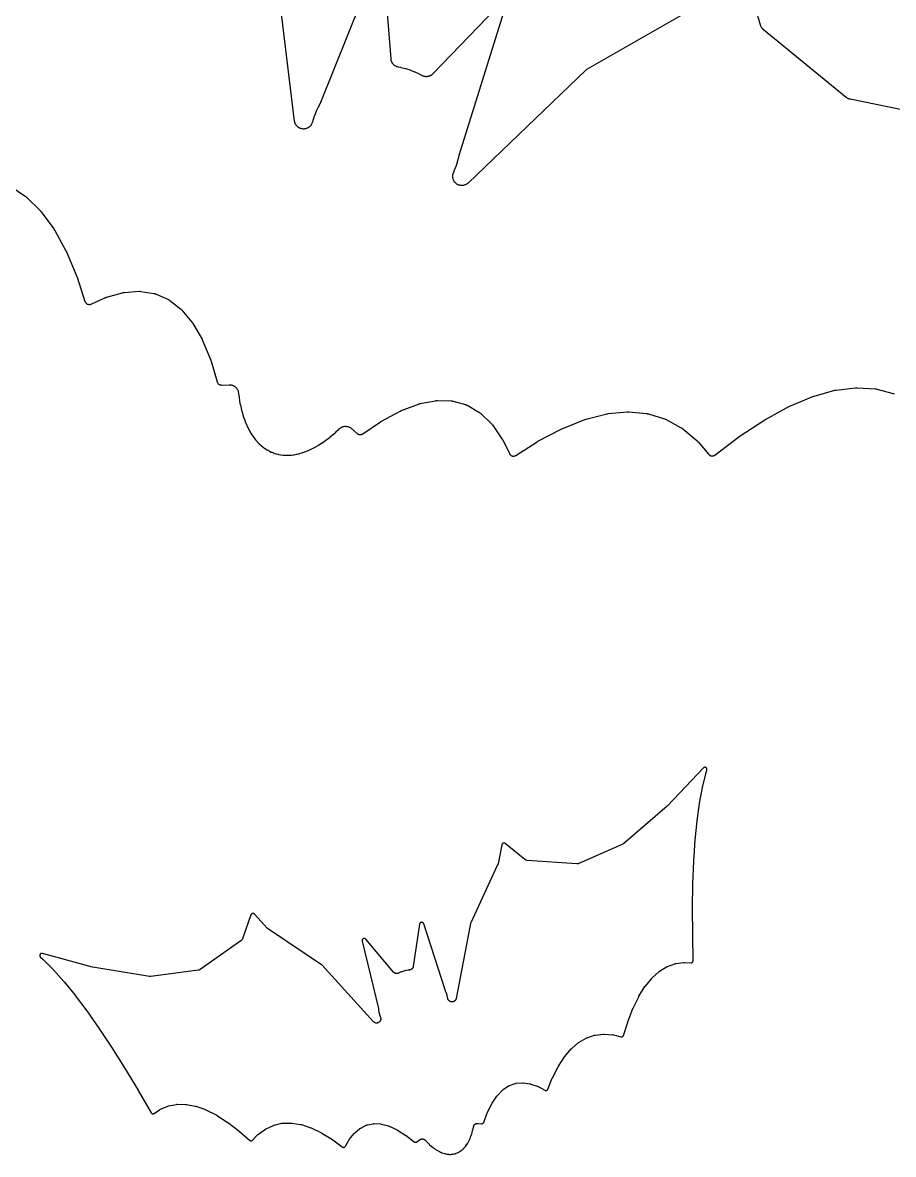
# Model space of a CAD drawing. Header units: millimetres. Extents: x 5 to 283, y 5 to 271.
# Drawn here: x 46.7 to 90.1, y 142.3 to 198.7 of the extents above; entities that cross this region are included whole.
import ezdxf

# ---------------------------------------------------------------- set-up
doc = ezdxf.new("R2010")
doc.units = ezdxf.units.MM

msp = doc.modelspace()

# ---------------------------------------------------------------- linework, layer by layer
at = {"layer": 'Schnitt'}
for points in [[(64.269, 201.517), (61.512, 194.646), (61.509, 194.639), (61.488, 194.595), (61.485, 194.589), (61.445, 194.517), (61.441, 194.51), (61.438, 194.504), (61.435, 194.497), (61.339, 194.295), (61.336, 194.289), (61.333, 194.282), (61.331, 194.275), (61.249, 194.067), (61.246, 194.06), (61.244, 194.054), (61.241, 194.047), (61.173, 193.834), (61.171, 193.827), (61.169, 193.82), (61.167, 193.813), (61.158, 193.776), (61.156, 193.769), (61.139, 193.717), (61.136, 193.71), (61.128, 193.688), (61.125, 193.683), (61.11, 193.651), (61.105, 193.641), (61.089, 193.612), (61.083, 193.603), (61.063, 193.577), (61.057, 193.568), (61.035, 193.543), (61.027, 193.535), (61.003, 193.513), (60.995, 193.506), (60.968, 193.486), (60.959, 193.48), (60.931, 193.462), (60.922, 193.457), (60.892, 193.442), (60.882, 193.438), (60.851, 193.427), (60.841, 193.423), (60.809, 193.415), (60.798, 193.412), (60.765, 193.407), (60.755, 193.406), (60.722, 193.404), (60.711, 193.404), (60.678, 193.405), (60.667, 193.406), (60.634, 193.41), (60.623, 193.412), (60.591, 193.419), (60.581, 193.422), (60.549, 193.433), (60.539, 193.437), (60.509, 193.45), (60.499, 193.455), (60.471, 193.472), (60.461, 193.478), (60.435, 193.497), (60.426, 193.504), (60.401, 193.525), (60.393, 193.533), (60.371, 193.557), (60.363, 193.565), (60.343, 193.591), (60.337, 193.6), (60.319, 193.628), (60.314, 193.638), (60.299, 193.667), (60.295, 193.678), (60.283, 193.708), (60.28, 193.719), (60.271, 193.751), (60.269, 193.761), (60.263, 193.797), (60.262, 193.802), (59.282, 201.9)], [(70.318, 199.444), (67.149, 196.15), (67.145, 196.146), (67.118, 196.121), (67.11, 196.114), (67.083, 196.093), (67.073, 196.087), (67.045, 196.069), (67.035, 196.063), (67.004, 196.048), (66.994, 196.044), (66.962, 196.032), (66.951, 196.029), (66.918, 196.02), (66.907, 196.018), (66.873, 196.013), (66.862, 196.012), (66.828, 196.01), (66.816, 196.01), (66.782, 196.012), (66.771, 196.013), (66.738, 196.019), (66.726, 196.021), (66.693, 196.03), (66.683, 196.033), (66.651, 196.045), (66.64, 196.049), (66.607, 196.065), (66.602, 196.068), (66.498, 196.126), (66.491, 196.13), (66.485, 196.133), (66.478, 196.136), (66.276, 196.232), (66.269, 196.235), (66.263, 196.238), (66.256, 196.24), (66.048, 196.322), (66.041, 196.325), (66.034, 196.328), (66.027, 196.33), (65.815, 196.398), (65.808, 196.4), (65.8, 196.402), (65.793, 196.404), (65.577, 196.458), (65.57, 196.46), (65.562, 196.462), (65.555, 196.463), (65.437, 196.484), (65.432, 196.486), (65.396, 196.494), (65.385, 196.497), (65.353, 196.508), (65.342, 196.512), (65.311, 196.527), (65.301, 196.532), (65.272, 196.549), (65.263, 196.555), (65.235, 196.576), (65.226, 196.583), (65.201, 196.605), (65.193, 196.614), (65.17, 196.639), (65.163, 196.648), (65.143, 196.675), (65.137, 196.684), (65.119, 196.714), (65.114, 196.724), (65.1, 196.755), (65.096, 196.765), (65.084, 196.797), (65.081, 196.808), (65.074, 196.841), (65.072, 196.852), (65.067, 196.889), (65.066, 196.895), (64.702, 201.451)], [(92.96, 193.864), (87.944, 194.887), (87.939, 194.888), (87.904, 194.897), (87.894, 194.9), (87.863, 194.912), (87.853, 194.916), (87.823, 194.93), (87.814, 194.935), (87.786, 194.952), (87.777, 194.958), (87.748, 194.979), (87.744, 194.982), (83.631, 198.351), (83.626, 198.355), (83.599, 198.38), (83.591, 198.388), (83.568, 198.413), (83.561, 198.422), (83.541, 198.45), (83.534, 198.459), (83.517, 198.489), (83.512, 198.499), (83.498, 198.53), (83.493, 198.54), (83.482, 198.575), (83.48, 198.581), (82.739, 201.186)], [(80.769, 199.776), (74.84, 196.389), (74.817, 196.374), (74.796, 196.356), (68.906, 190.713), (68.902, 190.709), (68.875, 190.686), (68.866, 190.679), (68.839, 190.66), (68.83, 190.654), (68.801, 190.638), (68.791, 190.633), (68.761, 190.619), (68.751, 190.615), (68.72, 190.605), (68.709, 190.602), (68.677, 190.594), (68.666, 190.593), (68.634, 190.588), (68.623, 190.587), (68.59, 190.586), (68.579, 190.587), (68.546, 190.589), (68.535, 190.59), (68.502, 190.596), (68.492, 190.598), (68.46, 190.606), (68.449, 190.61), (68.418, 190.621), (68.408, 190.626), (68.379, 190.64), (68.369, 190.646), (68.341, 190.663), (68.332, 190.669), (68.306, 190.689), (68.298, 190.696), (68.273, 190.719), (68.266, 190.727), (68.244, 190.752), (68.237, 190.76), (68.218, 190.787), (68.212, 190.796), (68.195, 190.825), (68.19, 190.834), (68.177, 190.864), (68.173, 190.875), (68.162, 190.906), (68.159, 190.916), (68.151, 190.949), (68.149, 190.959), (68.145, 190.992), (68.144, 191.003), (68.143, 191.036), (68.143, 191.047), (68.145, 191.08), (68.146, 191.091), (68.151, 191.123), (68.153, 191.134), (68.162, 191.169), (68.164, 191.174), (68.171, 191.197), (68.174, 191.204), (68.193, 191.254), (68.196, 191.261), (68.212, 191.295), (68.215, 191.302), (68.218, 191.309), (68.221, 191.315), (68.303, 191.523), (68.306, 191.53), (68.308, 191.537), (68.311, 191.544), (68.379, 191.756), (68.381, 191.764), (68.383, 191.771), (68.385, 191.778), (68.439, 191.994), (68.441, 192.001), (68.442, 192.009), (68.444, 192.016), (68.458, 192.097), (68.46, 192.103), (68.472, 192.151), (68.473, 192.158), (70.695, 199.221)], [(46.104, 190.551), (46.829, 190.061), (46.833, 190.058), (46.86, 190.038), (46.868, 190.031), (46.893, 190.009), (46.897, 190.005), (47.575, 189.338), (47.578, 189.334), (47.598, 189.313), (47.604, 189.307), (47.622, 189.284), (47.624, 189.281), (48.253, 188.429), (48.257, 188.423), (48.285, 188.38), (48.289, 188.374), (48.865, 187.334), (48.868, 187.328), (48.886, 187.291), (48.888, 187.285), (49.409, 186.054), (49.411, 186.05), (49.423, 186.018), (49.424, 186.013), (49.814, 184.814), (49.822, 184.793), (49.832, 184.773), (49.843, 184.754), (49.857, 184.737), (49.872, 184.721), (49.889, 184.706), (49.907, 184.693), (49.927, 184.682), (49.947, 184.673), (49.968, 184.667), (49.99, 184.662), (50.012, 184.659), (50.035, 184.659), (50.057, 184.66), (50.079, 184.664), (50.1, 184.671), (50.121, 184.679), (50.809, 184.992), (50.813, 184.994), (50.839, 185.004), (50.847, 185.007), (50.874, 185.016), (50.878, 185.017), (51.683, 185.244), (51.688, 185.245), (51.723, 185.253), (51.734, 185.255), (51.769, 185.259), (51.775, 185.26), (52.492, 185.317), (52.498, 185.317), (52.541, 185.318), (52.554, 185.318), (52.597, 185.314), (52.604, 185.313), (53.242, 185.213), (53.247, 185.212), (53.278, 185.206), (53.287, 185.204), (53.315, 185.195), (53.324, 185.192), (53.353, 185.181), (53.358, 185.179), (53.937, 184.925), (53.941, 184.923), (53.968, 184.91), (53.977, 184.905), (54.001, 184.891), (54.008, 184.886), (54.033, 184.868), (54.037, 184.866), (54.573, 184.448), (54.578, 184.444), (54.607, 184.418), (54.616, 184.41), (54.643, 184.381), (54.647, 184.377), (55.145, 183.779), (55.148, 183.775), (55.167, 183.75), (55.172, 183.742), (55.189, 183.716), (55.192, 183.712), (55.646, 182.924), (55.649, 182.917), (55.672, 182.87), (55.676, 182.863), (56.079, 181.882), (56.081, 181.877), (56.094, 181.839), (56.096, 181.833), (56.4, 180.806), (56.407, 180.784), (56.417, 180.764), (56.429, 180.744), (56.443, 180.726), (56.458, 180.709), (56.475, 180.694), (56.494, 180.68), (56.514, 180.669), (56.534, 180.66), (56.556, 180.653), (56.578, 180.648), (56.601, 180.645), (56.624, 180.645), (56.995, 180.658), (57, 180.659), (57.037, 180.658), (57.048, 180.657), (57.081, 180.654), (57.093, 180.652), (57.126, 180.645), (57.136, 180.642), (57.168, 180.631), (57.179, 180.627), (57.21, 180.614), (57.22, 180.609), (57.249, 180.592), (57.259, 180.586), (57.286, 180.567), (57.295, 180.56), (57.321, 180.538), (57.329, 180.53), (57.352, 180.506), (57.359, 180.497), (57.38, 180.47), (57.387, 180.461), (57.404, 180.432), (57.41, 180.423), (57.425, 180.392), (57.429, 180.382), (57.441, 180.35), (57.444, 180.34), (57.453, 180.307), (57.455, 180.296), (57.461, 180.26), (57.462, 180.254), (57.465, 180.223), (57.466, 180.22), (57.466, 180.217), (57.466, 180.214), (57.491, 180.033), (57.491, 180.029), (57.492, 180.026), (57.492, 180.023), (57.521, 179.847), (57.521, 179.844), (57.522, 179.841), (57.522, 179.837), (57.555, 179.666), (57.556, 179.663), (57.557, 179.66), (57.557, 179.656), (57.594, 179.49), (57.595, 179.487), (57.596, 179.483), (57.597, 179.48), (57.638, 179.32), (57.639, 179.316), (57.639, 179.313), (57.64, 179.309), (57.685, 179.154), (57.686, 179.151), (57.688, 179.147), (57.689, 179.143), (57.737, 178.995), (57.739, 178.991), (57.74, 178.987), (57.741, 178.983), (57.794, 178.841), (57.795, 178.837), (57.797, 178.833), (57.798, 178.829), (57.854, 178.692), (57.856, 178.688), (57.858, 178.684), (57.86, 178.68), (57.919, 178.55), (57.921, 178.546), (57.923, 178.542), (57.925, 178.538), (57.988, 178.414), (57.99, 178.41), (57.992, 178.406), (57.995, 178.401), (58.06, 178.285), (58.063, 178.28), (58.066, 178.276), (58.068, 178.271), (58.137, 178.161), (58.14, 178.157), (58.143, 178.152), (58.146, 178.148), (58.218, 178.045), (58.221, 178.04), (58.224, 178.036), (58.228, 178.031), (58.302, 177.935), (58.305, 177.93), (58.309, 177.926), (58.313, 177.921), (58.39, 177.832), (58.394, 177.827), (58.398, 177.823), (58.402, 177.818), (58.481, 177.735), (58.485, 177.731), (58.49, 177.726), (58.495, 177.722), (58.576, 177.646), (58.581, 177.642), (58.586, 177.637), (58.591, 177.633), (58.674, 177.564), (58.679, 177.56), (58.685, 177.555), (58.69, 177.551), (58.776, 177.489), (58.781, 177.485), (58.787, 177.481), (58.793, 177.477), (58.881, 177.421), (58.887, 177.417), (58.893, 177.414), (58.899, 177.41), (58.988, 177.36), (58.995, 177.357), (59.001, 177.354), (59.008, 177.35), (59.099, 177.307), (59.106, 177.304), (59.113, 177.301), (59.12, 177.298), (59.213, 177.262), (59.22, 177.259), (59.227, 177.256), (59.234, 177.254), (59.33, 177.223), (59.337, 177.221), (59.344, 177.219), (59.351, 177.217), (59.449, 177.193), (59.456, 177.191), (59.463, 177.19), (59.471, 177.188), (59.571, 177.17), (59.578, 177.169), (59.585, 177.167), (59.592, 177.167), (59.696, 177.154), (59.703, 177.154), (59.71, 177.153), (59.717, 177.153), (59.822, 177.147), (59.829, 177.147), (59.836, 177.146), (59.843, 177.146), (59.951, 177.147), (59.958, 177.147), (59.964, 177.147), (59.971, 177.148), (60.082, 177.155), (60.088, 177.155), (60.094, 177.156), (60.101, 177.157), (60.214, 177.17), (60.22, 177.171), (60.226, 177.172), (60.233, 177.173), (60.349, 177.194), (60.354, 177.195), (60.36, 177.196), (60.366, 177.197), (60.484, 177.225), (60.49, 177.226), (60.495, 177.227), (60.501, 177.229), (60.621, 177.263), (60.627, 177.265), (60.632, 177.267), (60.637, 177.268), (60.76, 177.31), (60.765, 177.311), (60.769, 177.313), (60.774, 177.315), (60.899, 177.364), (60.904, 177.365), (60.908, 177.367), (60.913, 177.369), (61.039, 177.425), (61.044, 177.427), (61.048, 177.429), (61.052, 177.431), (61.18, 177.494), (61.184, 177.496), (61.188, 177.498), (61.192, 177.5), (61.322, 177.57), (61.325, 177.572), (61.329, 177.574), (61.333, 177.576), (61.464, 177.653), (61.467, 177.655), (61.471, 177.657), (61.474, 177.659), (61.606, 177.744), (61.609, 177.746), (61.612, 177.748), (61.615, 177.75), (61.748, 177.841), (61.751, 177.843), (61.754, 177.845), (61.757, 177.847), (61.891, 177.946), (61.893, 177.948), (61.896, 177.95), (61.899, 177.952), (62.033, 178.057), (62.035, 178.059), (62.038, 178.061), (62.04, 178.063), (62.174, 178.175), (62.177, 178.177), (62.179, 178.179), (62.182, 178.181), (62.316, 178.3), (62.318, 178.302), (62.32, 178.304), (62.323, 178.306), (62.457, 178.431), (62.459, 178.433), (62.461, 178.435), (62.463, 178.437), (62.486, 178.459), (62.49, 178.463), (62.517, 178.487), (62.526, 178.494), (62.553, 178.514), (62.563, 178.52), (62.592, 178.537), (62.602, 178.542), (62.632, 178.556), (62.643, 178.561), (62.675, 178.571), (62.686, 178.574), (62.718, 178.582), (62.73, 178.584), (62.763, 178.588), (62.774, 178.589), (62.808, 178.59), (62.819, 178.59), (62.853, 178.587), (62.864, 178.586), (62.897, 178.58), (62.908, 178.578), (62.941, 178.568), (62.951, 178.565), (62.983, 178.553), (62.993, 178.548), (63.023, 178.533), (63.033, 178.527), (63.061, 178.509), (63.07, 178.502), (63.099, 178.479), (63.103, 178.476), (63.381, 178.23), (63.399, 178.216), (63.418, 178.203), (63.438, 178.193), (63.46, 178.185), (63.482, 178.179), (63.504, 178.175), (63.527, 178.174), (63.55, 178.175), (63.573, 178.178), (63.595, 178.183), (63.616, 178.191), (63.637, 178.201), (63.656, 178.213), (64.542, 178.815), (64.547, 178.818), (64.582, 178.839), (64.587, 178.842), (65.521, 179.345), (65.527, 179.348), (65.575, 179.37), (65.582, 179.373), (66.433, 179.695), (66.437, 179.696), (66.467, 179.706), (66.476, 179.709), (66.507, 179.716), (66.512, 179.717), (67.276, 179.864), (67.282, 179.865), (67.321, 179.87), (67.333, 179.871), (67.372, 179.872), (67.378, 179.872), (68.057, 179.856), (68.062, 179.855), (68.092, 179.853), (68.101, 179.852), (68.129, 179.848), (68.138, 179.846), (68.168, 179.839), (68.172, 179.838), (68.781, 179.668), (68.786, 179.666), (68.816, 179.656), (68.825, 179.653), (68.852, 179.642), (68.86, 179.637), (68.888, 179.623), (68.892, 179.62), (69.449, 179.293), (69.455, 179.29), (69.491, 179.266), (69.501, 179.258), (69.534, 179.23), (69.539, 179.225), (70.057, 178.727), (70.061, 178.723), (70.085, 178.697), (70.093, 178.689), (70.114, 178.661), (70.118, 178.656), (70.597, 177.971), (70.599, 177.967), (70.614, 177.943), (70.619, 177.936), (70.632, 177.912), (70.634, 177.908), (70.968, 177.229), (70.979, 177.21), (70.992, 177.191), (71.006, 177.174), (71.022, 177.159), (71.04, 177.145), (71.058, 177.133), (71.078, 177.123), (71.099, 177.115), (71.12, 177.109), (71.142, 177.105), (71.165, 177.104), (71.187, 177.104), (71.209, 177.107), (71.231, 177.112), (71.252, 177.119), (71.272, 177.128), (71.291, 177.139), (72.353, 177.82), (72.357, 177.823), (72.386, 177.84), (72.39, 177.842), (73.573, 178.464), (73.579, 178.467), (73.617, 178.484), (73.622, 178.487), (74.727, 178.926), (74.734, 178.929), (74.782, 178.944), (74.789, 178.946), (75.816, 179.207), (75.82, 179.208), (75.848, 179.214), (75.857, 179.215), (75.885, 179.219), (75.89, 179.219), (76.838, 179.306), (76.843, 179.306), (76.876, 179.308), (76.887, 179.308), (76.92, 179.306), (76.925, 179.306), (77.797, 179.225), (77.802, 179.225), (77.839, 179.219), (77.85, 179.217), (77.886, 179.208), (77.892, 179.207), (78.696, 178.962), (78.701, 178.96), (78.737, 178.947), (78.747, 178.943), (78.781, 178.926), (78.787, 178.924), (79.535, 178.513), (79.539, 178.51), (79.57, 178.492), (79.579, 178.486), (79.607, 178.464), (79.611, 178.461), (80.311, 177.877), (80.315, 177.873), (80.338, 177.853), (80.344, 177.846), (80.365, 177.823), (80.369, 177.819), (80.905, 177.189), (80.921, 177.172), (80.938, 177.157), (80.957, 177.144), (80.976, 177.133), (80.997, 177.124), (81.019, 177.117), (81.041, 177.112), (81.064, 177.11), (81.086, 177.11), (81.109, 177.112), (81.131, 177.116), (81.153, 177.123), (81.174, 177.132), (81.194, 177.143), (81.213, 177.156), (82.397, 178.057), (82.4, 178.059), (82.422, 178.074), (82.425, 178.077), (83.695, 178.912), (83.699, 178.915), (83.727, 178.932), (83.731, 178.934), (84.926, 179.585), (84.931, 179.587), (84.967, 179.605), (84.973, 179.607), (86.09, 180.075), (86.096, 180.077), (86.143, 180.093), (86.15, 180.095), (87.189, 180.383), (87.193, 180.384), (87.22, 180.391), (87.229, 180.392), (87.256, 180.397), (87.26, 180.397), (88.221, 180.51), (88.226, 180.511), (88.258, 180.513), (88.269, 180.513), (88.301, 180.513), (88.306, 180.513), (89.189, 180.457), (89.195, 180.457), (89.231, 180.453), (89.242, 180.451), (89.278, 180.443), (89.284, 180.442), (90.097, 180.222), (90.103, 180.221), (90.139, 180.209)]]:
    msp.add_lwpolyline(points, dxfattribs=at)
msp.add_lwpolyline([(47.592, 152.298), (47.584, 152.29), (47.578, 152.282), (47.572, 152.273), (47.567, 152.264), (47.563, 152.255), (47.56, 152.245), (47.558, 152.234), (47.557, 152.224), (47.557, 152.213), (47.558, 152.203), (47.56, 152.193), (47.563, 152.183), (47.567, 152.173), (47.572, 152.164), (47.578, 152.155), (47.585, 152.147), (47.593, 152.14), (47.724, 152.025), (47.725, 152.024), (47.735, 152.016), (47.736, 152.014), (48.232, 151.516), (48.233, 151.515), (48.24, 151.508), (48.241, 151.507), (48.764, 150.919), (48.764, 150.918), (48.77, 150.912), (48.771, 150.911), (49.32, 150.235), (49.32, 150.234), (49.325, 150.229), (49.325, 150.228), (49.9, 149.463), (49.901, 149.462), (49.904, 149.457), (49.905, 149.457), (50.505, 148.603), (50.506, 148.603), (50.508, 148.599), (50.509, 148.598), (51.135, 147.656), (51.135, 147.656), (51.137, 147.652), (51.138, 147.652), (51.789, 146.622), (51.791, 146.618), (52.467, 145.499), (52.469, 145.496), (53.114, 144.385), (53.12, 144.377), (53.126, 144.369), (53.133, 144.362), (53.141, 144.355), (53.149, 144.349), (53.158, 144.344), (53.167, 144.34), (53.177, 144.337), (53.187, 144.335), (53.197, 144.334), (53.207, 144.333), (53.217, 144.334), (53.227, 144.336), (53.237, 144.338), (53.247, 144.342), (53.256, 144.346), (53.264, 144.351), (53.534, 144.535), (53.537, 144.537), (53.551, 144.545), (53.555, 144.548), (53.571, 144.555), (53.573, 144.556), (53.937, 144.711), (53.94, 144.712), (53.957, 144.718), (53.962, 144.719), (53.979, 144.724), (53.982, 144.724), (54.367, 144.8), (54.37, 144.8), (54.387, 144.803), (54.392, 144.803), (54.409, 144.804), (54.412, 144.804), (54.825, 144.801), (54.827, 144.801), (54.842, 144.8), (54.847, 144.8), (54.862, 144.798), (54.865, 144.797), (55.308, 144.714), (55.31, 144.713), (55.322, 144.71), (55.326, 144.709), (55.339, 144.705), (55.341, 144.705), (55.815, 144.537), (55.818, 144.536), (55.839, 144.527), (55.842, 144.525), (56.347, 144.272), (56.35, 144.27), (56.366, 144.261), (56.368, 144.26), (56.903, 143.918), (56.905, 143.917), (56.918, 143.908), (56.919, 143.906), (57.483, 143.476), (57.485, 143.475), (57.495, 143.467), (57.496, 143.466), (58.018, 143.008), (58.026, 143.001), (58.035, 142.996), (58.045, 142.991), (58.055, 142.987), (58.065, 142.984), (58.075, 142.983), (58.086, 142.982), (58.096, 142.982), (58.107, 142.984), (58.117, 142.986), (58.127, 142.99), (58.137, 142.994), (58.146, 143), (58.154, 143.006), (58.162, 143.013), (58.432, 143.29), (58.434, 143.291), (58.445, 143.301), (58.448, 143.304), (58.459, 143.313), (58.461, 143.314), (58.806, 143.564), (58.808, 143.565), (58.822, 143.574), (58.826, 143.577), (58.841, 143.584), (58.843, 143.586), (59.205, 143.752), (59.207, 143.753), (59.224, 143.76), (59.229, 143.762), (59.246, 143.767), (59.248, 143.767), (59.631, 143.855), (59.633, 143.855), (59.65, 143.858), (59.656, 143.859), (59.673, 143.86), (59.675, 143.861), (60.084, 143.87), (60.086, 143.87), (60.102, 143.87), (60.107, 143.869), (60.122, 143.867), (60.125, 143.867), (60.563, 143.796), (60.565, 143.796), (60.578, 143.793), (60.582, 143.792), (60.595, 143.788), (60.597, 143.788), (61.066, 143.633), (61.07, 143.632), (61.092, 143.623), (61.095, 143.622), (61.595, 143.381), (61.597, 143.38), (61.614, 143.371), (61.617, 143.369), (62.147, 143.041), (62.149, 143.04), (62.162, 143.031), (62.164, 143.03), (62.636, 142.678), (62.645, 142.672), (62.654, 142.667), (62.664, 142.663), (62.673, 142.66), (62.684, 142.658), (62.694, 142.657), (62.704, 142.657), (62.715, 142.659), (62.725, 142.661), (62.735, 142.664), (62.744, 142.668), (62.754, 142.673), (62.762, 142.679), (62.77, 142.685), (62.777, 142.693), (62.784, 142.701), (62.79, 142.709), (62.967, 143.015), (62.968, 143.016), (62.975, 143.027), (62.977, 143.031), (62.985, 143.041), (62.986, 143.043), (63.232, 143.346), (63.234, 143.348), (63.245, 143.36), (63.248, 143.364), (63.26, 143.375), (63.262, 143.377), (63.52, 143.592), (63.522, 143.594), (63.538, 143.606), (63.543, 143.61), (63.561, 143.62), (63.564, 143.621), (63.834, 143.755), (63.836, 143.756), (63.849, 143.762), (63.853, 143.764), (63.866, 143.768), (63.87, 143.77), (63.885, 143.773), (63.887, 143.774), (64.176, 143.833), (64.178, 143.834), (64.192, 143.836), (64.196, 143.837), (64.209, 143.838), (64.214, 143.838), (64.228, 143.838), (64.23, 143.838), (64.547, 143.823), (64.55, 143.823), (64.568, 143.821), (64.573, 143.82), (64.591, 143.817), (64.594, 143.816), (64.945, 143.723), (64.947, 143.722), (64.961, 143.718), (64.965, 143.716), (64.979, 143.711), (64.981, 143.71), (65.367, 143.533), (65.37, 143.531), (65.391, 143.519), (65.394, 143.518), (65.813, 143.253), (65.815, 143.252), (65.83, 143.241), (65.832, 143.239), (66.225, 142.93), (66.234, 142.924), (66.243, 142.918), (66.253, 142.914), (66.263, 142.911), (66.274, 142.909), (66.284, 142.908), (66.295, 142.907), (66.306, 142.908), (66.316, 142.911), (66.326, 142.914), (66.336, 142.918), (66.345, 142.923), (66.354, 142.929), (66.491, 143.034), (66.494, 143.036), (66.508, 143.046), (66.512, 143.048), (66.526, 143.056), (66.531, 143.058), (66.545, 143.064), (66.55, 143.066), (66.565, 143.071), (66.57, 143.072), (66.586, 143.075), (66.591, 143.076), (66.606, 143.078), (66.612, 143.078), (66.627, 143.078), (66.633, 143.078), (66.648, 143.076), (66.653, 143.076), (66.669, 143.073), (66.674, 143.071), (66.689, 143.067), (66.694, 143.065), (66.708, 143.059), (66.713, 143.057), (66.727, 143.049), (66.732, 143.046), (66.745, 143.038), (66.749, 143.034), (66.761, 143.024), (66.765, 143.021), (66.777, 143.008), (66.778, 143.007), (66.788, 142.995), (66.789, 142.994), (66.79, 142.993), (66.791, 142.992), (66.849, 142.93), (66.85, 142.929), (66.851, 142.928), (66.852, 142.927), (66.911, 142.867), (66.912, 142.866), (66.913, 142.865), (66.914, 142.864), (66.973, 142.808), (66.974, 142.807), (66.975, 142.806), (66.976, 142.805), (67.035, 142.751), (67.036, 142.75), (67.037, 142.749), (67.039, 142.748), (67.098, 142.698), (67.099, 142.697), (67.1, 142.696), (67.102, 142.695), (67.16, 142.648), (67.162, 142.647), (67.163, 142.646), (67.165, 142.645), (67.223, 142.601), (67.225, 142.6), (67.226, 142.599), (67.228, 142.598), (67.286, 142.558), (67.288, 142.557), (67.29, 142.556), (67.291, 142.555), (67.349, 142.518), (67.351, 142.517), (67.353, 142.516), (67.355, 142.515), (67.412, 142.481), (67.414, 142.48), (67.416, 142.479), (67.418, 142.478), (67.475, 142.448), (67.477, 142.447), (67.479, 142.446), (67.481, 142.445), (67.538, 142.418), (67.54, 142.417), (67.542, 142.416), (67.545, 142.415), (67.6, 142.392), (67.603, 142.391), (67.605, 142.39), (67.607, 142.389), (67.662, 142.369), (67.665, 142.369), (67.667, 142.368), (67.67, 142.367), (67.724, 142.35), (67.727, 142.349), (67.729, 142.349), (67.732, 142.348), (67.786, 142.335), (67.788, 142.334), (67.791, 142.333), (67.794, 142.333), (67.846, 142.323), (67.849, 142.322), (67.852, 142.322), (67.855, 142.321), (67.907, 142.314), (67.91, 142.314), (67.913, 142.314), (67.916, 142.313), (67.966, 142.31), (67.969, 142.309), (67.972, 142.309), (67.976, 142.309), (68.025, 142.308), (68.028, 142.308), (68.032, 142.308), (68.035, 142.309), (68.083, 142.311), (68.087, 142.311), (68.09, 142.311), (68.093, 142.312), (68.141, 142.317), (68.144, 142.317), (68.147, 142.318), (68.151, 142.318), (68.197, 142.327), (68.201, 142.327), (68.204, 142.328), (68.207, 142.329), (68.253, 142.34), (68.256, 142.341), (68.26, 142.342), (68.263, 142.343), (68.308, 142.357), (68.311, 142.358), (68.314, 142.359), (68.317, 142.36), (68.361, 142.377), (68.365, 142.379), (68.368, 142.38), (68.371, 142.381), (68.414, 142.402), (68.417, 142.403), (68.42, 142.405), (68.423, 142.406), (68.466, 142.429), (68.468, 142.431), (68.471, 142.433), (68.474, 142.434), (68.516, 142.461), (68.518, 142.462), (68.521, 142.464), (68.524, 142.466), (68.565, 142.495), (68.567, 142.497), (68.57, 142.499), (68.572, 142.501), (68.612, 142.534), (68.615, 142.536), (68.617, 142.538), (68.619, 142.54), (68.659, 142.575), (68.661, 142.577), (68.663, 142.579), (68.665, 142.581), (68.703, 142.621), (68.705, 142.623), (68.707, 142.625), (68.709, 142.627), (68.747, 142.669), (68.749, 142.671), (68.75, 142.673), (68.752, 142.675), (68.789, 142.721), (68.79, 142.723), (68.792, 142.725), (68.793, 142.727), (68.829, 142.776), (68.83, 142.778), (68.831, 142.78), (68.833, 142.782), (68.867, 142.834), (68.868, 142.836), (68.87, 142.838), (68.871, 142.84), (68.904, 142.895), (68.905, 142.897), (68.906, 142.899), (68.907, 142.901), (68.939, 142.959), (68.94, 142.961), (68.941, 142.963), (68.942, 142.965), (68.972, 143.026), (68.973, 143.028), (68.974, 143.03), (68.975, 143.032), (69.004, 143.096), (69.005, 143.098), (69.005, 143.1), (69.006, 143.102), (69.034, 143.169), (69.034, 143.171), (69.035, 143.173), (69.036, 143.174), (69.062, 143.245), (69.062, 143.246), (69.063, 143.248), (69.063, 143.25), (69.088, 143.323), (69.088, 143.325), (69.089, 143.326), (69.089, 143.328), (69.112, 143.404), (69.112, 143.405), (69.112, 143.407), (69.113, 143.408), (69.134, 143.487), (69.134, 143.488), (69.134, 143.49), (69.135, 143.491), (69.154, 143.573), (69.154, 143.574), (69.155, 143.575), (69.155, 143.577), (69.172, 143.66), (69.172, 143.662), (69.173, 143.663), (69.173, 143.664), (69.175, 143.679), (69.176, 143.682), (69.18, 143.698), (69.181, 143.703), (69.186, 143.718), (69.188, 143.723), (69.195, 143.737), (69.197, 143.742), (69.205, 143.756), (69.208, 143.76), (69.217, 143.773), (69.221, 143.777), (69.231, 143.789), (69.235, 143.792), (69.246, 143.803), (69.25, 143.806), (69.263, 143.816), (69.267, 143.819), (69.281, 143.827), (69.285, 143.829), (69.3, 143.836), (69.304, 143.838), (69.319, 143.844), (69.324, 143.845), (69.34, 143.849), (69.345, 143.85), (69.36, 143.852), (69.366, 143.853), (69.381, 143.853), (69.386, 143.853), (69.404, 143.852), (69.406, 143.852), (69.578, 143.834), (69.589, 143.833), (69.599, 143.833), (69.61, 143.835), (69.62, 143.838), (69.63, 143.841), (69.64, 143.846), (69.649, 143.852), (69.657, 143.858), (69.665, 143.865), (69.672, 143.873), (69.678, 143.882), (69.684, 143.892), (69.688, 143.901), (69.862, 144.37), (69.863, 144.372), (69.871, 144.39), (69.872, 144.392), (70.092, 144.836), (70.093, 144.839), (70.106, 144.86), (70.108, 144.863), (70.345, 145.215), (70.346, 145.217), (70.355, 145.228), (70.357, 145.232), (70.367, 145.243), (70.369, 145.245), (70.62, 145.507), (70.622, 145.509), (70.635, 145.521), (70.64, 145.525), (70.654, 145.536), (70.656, 145.537), (70.92, 145.715), (70.922, 145.716), (70.934, 145.723), (70.937, 145.725), (70.949, 145.731), (70.953, 145.733), (70.966, 145.738), (70.968, 145.739), (71.246, 145.838), (71.248, 145.839), (71.262, 145.843), (71.267, 145.845), (71.28, 145.847), (71.284, 145.848), (71.299, 145.85), (71.301, 145.85), (71.601, 145.876), (71.605, 145.876), (71.625, 145.877), (71.631, 145.877), (71.651, 145.875), (71.654, 145.875), (71.986, 145.825), (71.988, 145.824), (72.004, 145.821), (72.009, 145.82), (72.025, 145.815), (72.028, 145.814), (72.395, 145.682), (72.397, 145.682), (72.409, 145.677), (72.413, 145.675), (72.425, 145.669), (72.426, 145.669), (72.737, 145.5), (72.746, 145.496), (72.756, 145.492), (72.766, 145.49), (72.776, 145.488), (72.787, 145.488), (72.797, 145.488), (72.807, 145.49), (72.817, 145.492), (72.827, 145.496), (72.836, 145.5), (72.845, 145.506), (72.854, 145.512), (72.861, 145.519), (72.868, 145.527), (72.874, 145.535), (72.88, 145.544), (72.884, 145.553), (73.104, 146.099), (73.105, 146.101), (73.112, 146.115), (73.113, 146.118), (73.395, 146.674), (73.396, 146.676), (73.406, 146.693), (73.408, 146.695), (73.71, 147.161), (73.712, 147.164), (73.726, 147.183), (73.728, 147.186), (74.048, 147.562), (74.05, 147.563), (74.059, 147.573), (74.062, 147.576), (74.072, 147.585), (74.073, 147.587), (74.411, 147.875), (74.412, 147.877), (74.425, 147.887), (74.429, 147.889), (74.442, 147.898), (74.444, 147.899), (74.798, 148.103), (74.8, 148.105), (74.815, 148.113), (74.82, 148.115), (74.836, 148.121), (74.839, 148.122), (75.211, 148.246), (75.213, 148.247), (75.23, 148.251), (75.236, 148.252), (75.253, 148.255), (75.256, 148.256), (75.651, 148.301), (75.654, 148.302), (75.67, 148.303), (75.675, 148.303), (75.692, 148.302), (75.695, 148.302), (76.119, 148.269), (76.121, 148.268), (76.135, 148.267), (76.14, 148.266), (76.154, 148.263), (76.156, 148.262), (76.531, 148.167), (76.541, 148.165), (76.552, 148.164), (76.562, 148.164), (76.573, 148.165), (76.583, 148.167), (76.593, 148.171), (76.603, 148.175), (76.612, 148.18), (76.621, 148.186), (76.629, 148.193), (76.636, 148.201), (76.643, 148.209), (76.648, 148.218), (76.653, 148.228), (76.657, 148.238), (76.864, 148.9), (76.865, 148.902), (76.869, 148.914), (76.87, 148.915), (77.127, 149.576), (77.128, 149.578), (77.134, 149.592), (77.135, 149.594), (77.414, 150.165), (77.416, 150.167), (77.425, 150.183), (77.426, 150.186), (77.725, 150.665), (77.727, 150.668), (77.741, 150.687), (77.743, 150.689), (78.06, 151.079), (78.062, 151.081), (78.07, 151.091), (78.073, 151.093), (78.082, 151.103), (78.084, 151.104), (78.419, 151.406), (78.421, 151.408), (78.433, 151.417), (78.436, 151.42), (78.449, 151.429), (78.451, 151.43), (78.802, 151.647), (78.804, 151.649), (78.819, 151.657), (78.824, 151.659), (78.84, 151.666), (78.842, 151.667), (79.211, 151.803), (79.214, 151.804), (79.231, 151.809), (79.236, 151.81), (79.253, 151.814), (79.256, 151.814), (79.647, 151.872), (79.65, 151.872), (79.667, 151.874), (79.672, 151.874), (79.689, 151.874), (79.691, 151.874), (80.018, 151.858), (80.028, 151.858), (80.038, 151.859), (80.048, 151.86), (80.057, 151.863), (80.067, 151.867), (80.076, 151.872), (80.084, 151.877), (80.092, 151.884), (80.099, 151.891), (80.106, 151.898), (80.112, 151.907), (80.117, 151.916), (80.121, 151.925), (80.124, 151.935), (80.126, 151.944), (80.128, 151.955), (80.128, 151.965), (80.101, 153.248), (80.101, 153.252), (80.097, 154.559), (80.097, 154.563), (80.117, 155.782), (80.117, 155.783), (80.117, 155.787), (80.117, 155.788), (80.162, 156.918), (80.162, 156.919), (80.162, 156.923), (80.162, 156.924), (80.231, 157.966), (80.231, 157.966), (80.232, 157.972), (80.232, 157.973), (80.325, 158.925), (80.325, 158.926), (80.326, 158.933), (80.326, 158.934), (80.443, 159.798), (80.443, 159.799), (80.445, 159.807), (80.445, 159.808), (80.586, 160.582), (80.586, 160.583), (80.588, 160.593), (80.589, 160.595), (80.753, 161.278), (80.753, 161.28), (80.757, 161.292), (80.757, 161.294), (80.81, 161.46), (80.812, 161.47), (80.814, 161.48), (80.815, 161.491), (80.814, 161.501), (80.813, 161.512), (80.81, 161.522), (80.807, 161.532), (80.802, 161.541), (80.797, 161.55), (80.79, 161.559), (80.783, 161.566), (80.776, 161.573), (80.767, 161.579), (80.758, 161.585), (80.749, 161.589), (80.739, 161.592), (80.729, 161.595), (80.718, 161.596), (80.708, 161.597), (80.697, 161.596), (80.687, 161.594), (80.677, 161.591), (80.667, 161.588), (80.658, 161.583), (80.649, 161.577), (80.641, 161.571), (80.633, 161.564), (78.854, 159.679), (78.852, 159.678), (78.838, 159.664), (78.836, 159.663), (76.673, 157.803), (76.671, 157.801), (76.658, 157.791), (76.654, 157.788), (76.641, 157.78), (76.636, 157.777), (76.621, 157.77), (76.619, 157.769), (74.433, 156.805), (74.431, 156.804), (74.415, 156.798), (74.41, 156.796), (74.396, 156.792), (74.391, 156.791), (74.376, 156.788), (74.371, 156.788), (74.355, 156.786), (74.35, 156.786), (74.334, 156.787), (74.331, 156.787), (71.856, 156.959), (71.853, 156.959), (71.836, 156.961), (71.831, 156.962), (71.816, 156.966), (71.81, 156.967), (71.795, 156.972), (71.79, 156.974), (71.776, 156.981), (71.771, 156.983), (71.757, 156.991), (71.753, 156.994), (71.739, 157.004), (71.737, 157.006), (70.752, 157.798), (70.743, 157.804), (70.734, 157.809), (70.725, 157.813), (70.715, 157.816), (70.705, 157.819), (70.695, 157.82), (70.685, 157.821), (70.675, 157.82), (70.665, 157.819), (70.655, 157.816), (70.645, 157.812), (70.636, 157.808), (70.627, 157.803), (70.619, 157.796), (70.611, 157.789), (70.604, 157.782), (70.598, 157.773), (70.593, 157.765), (70.589, 157.755), (70.585, 157.746), (70.583, 157.736), (70.399, 156.781), (70.398, 156.778), (70.393, 156.758), (70.391, 156.752), (70.384, 156.732), (70.382, 156.729), (69.039, 153.84), (69.035, 153.828), (69.031, 153.815), (68.312, 150.077), (68.311, 150.074), (68.308, 150.058), (68.306, 150.053), (68.301, 150.039), (68.299, 150.034), (68.293, 150.02), (68.29, 150.016), (68.282, 150.002), (68.28, 149.998), (68.271, 149.986), (68.267, 149.982), (68.257, 149.97), (68.253, 149.966), (68.242, 149.956), (68.238, 149.953), (68.226, 149.943), (68.222, 149.941), (68.209, 149.932), (68.204, 149.93), (68.19, 149.923), (68.186, 149.921), (68.171, 149.916), (68.166, 149.914), (68.151, 149.911), (68.146, 149.909), (68.131, 149.907), (68.126, 149.906), (68.111, 149.906), (68.106, 149.905), (68.09, 149.906), (68.085, 149.906), (68.07, 149.909), (68.065, 149.909), (68.05, 149.913), (68.045, 149.914), (68.03, 149.919), (68.026, 149.921), (68.012, 149.928), (68.007, 149.93), (67.994, 149.938), (67.989, 149.941), (67.977, 149.95), (67.973, 149.953), (67.961, 149.963), (67.958, 149.966), (67.947, 149.978), (67.944, 149.982), (67.934, 149.994), (67.932, 149.998), (67.923, 150.011), (67.921, 150.016), (67.914, 150.029), (67.912, 150.034), (67.906, 150.05), (67.905, 150.052), (67.902, 150.063), (67.901, 150.066), (67.895, 150.09), (67.894, 150.094), (67.891, 150.111), (67.89, 150.115), (67.89, 150.118), (67.889, 150.121), (67.864, 150.223), (67.863, 150.226), (67.862, 150.229), (67.861, 150.233), (67.83, 150.332), (67.829, 150.335), (67.828, 150.338), (67.826, 150.342), (67.789, 150.439), (67.787, 150.442), (67.786, 150.445), (67.785, 150.448), (67.768, 150.483), (67.767, 150.486), (67.759, 150.507), (67.758, 150.51), (66.697, 153.799), (66.693, 153.808), (66.689, 153.818), (66.683, 153.827), (66.677, 153.835), (66.67, 153.842), (66.662, 153.849), (66.653, 153.855), (66.644, 153.86), (66.635, 153.864), (66.625, 153.868), (66.614, 153.87), (66.604, 153.871), (66.594, 153.871), (66.583, 153.871), (66.573, 153.869), (66.563, 153.866), (66.553, 153.862), (66.544, 153.857), (66.535, 153.851), (66.527, 153.845), (66.52, 153.838), (66.513, 153.83), (66.507, 153.821), (66.502, 153.812), (66.498, 153.802), (66.495, 153.792), (66.493, 153.782), (66.176, 151.673), (66.175, 151.67), (66.172, 151.653), (66.171, 151.648), (66.166, 151.633), (66.164, 151.628), (66.158, 151.613), (66.156, 151.609), (66.148, 151.595), (66.145, 151.59), (66.136, 151.577), (66.133, 151.573), (66.123, 151.561), (66.119, 151.557), (66.108, 151.546), (66.104, 151.543), (66.091, 151.533), (66.087, 151.53), (66.073, 151.521), (66.069, 151.519), (66.055, 151.511), (66.05, 151.509), (66.035, 151.504), (66.03, 151.502), (66.015, 151.498), (66.009, 151.497), (65.992, 151.494), (65.99, 151.494), (65.934, 151.488), (65.931, 151.487), (65.927, 151.487), (65.924, 151.486), (65.821, 151.468), (65.818, 151.467), (65.815, 151.467), (65.811, 151.466), (65.71, 151.441), (65.707, 151.44), (65.704, 151.439), (65.7, 151.438), (65.601, 151.407), (65.598, 151.406), (65.594, 151.405), (65.591, 151.403), (65.494, 151.366), (65.491, 151.364), (65.488, 151.363), (65.485, 151.362), (65.434, 151.338), (65.432, 151.337), (65.416, 151.33), (65.411, 151.329), (65.395, 151.324), (65.39, 151.323), (65.375, 151.32), (65.369, 151.319), (65.354, 151.318), (65.348, 151.318), (65.332, 151.318), (65.327, 151.318), (65.311, 151.32), (65.306, 151.321), (65.291, 151.325), (65.286, 151.326), (65.27, 151.331), (65.266, 151.333), (65.251, 151.339), (65.246, 151.342), (65.233, 151.35), (65.228, 151.352), (65.215, 151.362), (65.211, 151.365), (65.199, 151.376), (65.195, 151.379), (65.184, 151.392), (65.182, 151.394), (63.814, 153.03), (63.807, 153.038), (63.799, 153.045), (63.79, 153.051), (63.781, 153.056), (63.772, 153.06), (63.762, 153.064), (63.752, 153.066), (63.742, 153.068), (63.731, 153.068), (63.721, 153.067), (63.71, 153.065), (63.7, 153.063), (63.691, 153.059), (63.681, 153.054), (63.673, 153.049), (63.664, 153.042), (63.657, 153.035), (63.65, 153.027), (63.644, 153.019), (63.639, 153.009), (63.635, 153), (63.632, 152.99), (63.629, 152.98), (63.628, 152.969), (63.628, 152.959), (63.629, 152.949), (63.631, 152.938), (64.436, 149.578), (64.436, 149.575), (64.44, 149.553), (64.441, 149.549), (64.445, 149.511), (64.446, 149.508), (64.446, 149.504), (64.447, 149.501), (64.465, 149.398), (64.465, 149.395), (64.466, 149.392), (64.467, 149.388), (64.492, 149.287), (64.493, 149.284), (64.494, 149.281), (64.495, 149.277), (64.526, 149.178), (64.527, 149.175), (64.528, 149.171), (64.529, 149.168), (64.536, 149.152), (64.537, 149.148), (64.544, 149.124), (64.545, 149.121), (64.548, 149.11), (64.549, 149.108), (64.552, 149.091), (64.552, 149.086), (64.554, 149.071), (64.554, 149.066), (64.554, 149.05), (64.553, 149.045), (64.552, 149.03), (64.551, 149.025), (64.548, 149.01), (64.547, 149.005), (64.542, 148.99), (64.54, 148.985), (64.534, 148.971), (64.532, 148.967), (64.525, 148.953), (64.522, 148.949), (64.513, 148.936), (64.51, 148.932), (64.5, 148.92), (64.497, 148.916), (64.486, 148.905), (64.482, 148.902), (64.47, 148.892), (64.466, 148.889), (64.453, 148.881), (64.449, 148.878), (64.435, 148.871), (64.431, 148.869), (64.416, 148.863), (64.412, 148.861), (64.397, 148.857), (64.392, 148.856), (64.377, 148.853), (64.372, 148.852), (64.356, 148.85), (64.351, 148.85), (64.336, 148.85), (64.331, 148.851), (64.315, 148.852), (64.31, 148.853), (64.295, 148.856), (64.29, 148.857), (64.276, 148.862), (64.271, 148.863), (64.256, 148.869), (64.252, 148.871), (64.238, 148.879), (64.234, 148.881), (64.221, 148.89), (64.217, 148.893), (64.205, 148.903), (64.201, 148.906), (64.189, 148.918), (64.188, 148.92), (61.629, 151.738), (61.62, 151.747), (61.609, 151.755), (58.959, 153.524), (58.957, 153.526), (58.94, 153.539), (58.935, 153.543), (58.92, 153.557), (58.918, 153.56), (58.264, 154.279), (58.257, 154.287), (58.249, 154.293), (58.241, 154.299), (58.232, 154.304), (58.222, 154.308), (58.212, 154.311), (58.202, 154.313), (58.192, 154.314), (58.182, 154.314), (58.171, 154.313), (58.161, 154.311), (58.151, 154.308), (58.142, 154.304), (58.133, 154.299), (58.124, 154.293), (58.116, 154.287), (58.109, 154.279), (58.103, 154.272), (58.097, 154.263), (58.092, 154.254), (58.088, 154.244), (57.658, 153.056), (57.657, 153.053), (57.651, 153.037), (57.649, 153.033), (57.641, 153.019), (57.638, 153.014), (57.629, 153.001), (57.626, 152.997), (57.616, 152.985), (57.612, 152.981), (57.601, 152.97), (57.597, 152.966), (57.583, 152.955), (57.581, 152.954), (55.557, 151.519), (55.554, 151.518), (55.54, 151.509), (55.536, 151.506), (55.522, 151.499), (55.518, 151.497), (55.504, 151.492), (55.499, 151.49), (55.484, 151.486), (55.479, 151.485), (55.463, 151.482), (55.46, 151.481), (53.092, 151.168), (53.089, 151.167), (53.073, 151.166), (53.067, 151.166), (53.052, 151.166), (53.047, 151.166), (53.03, 151.168), (53.028, 151.169), (50.213, 151.632), (50.211, 151.632), (50.192, 151.636), (50.189, 151.637), (47.689, 152.321), (47.679, 152.323), (47.669, 152.324), (47.658, 152.324), (47.648, 152.323), (47.638, 152.321), (47.628, 152.319), (47.618, 152.315), (47.609, 152.31), (47.6, 152.304)], close=True, dxfattribs=at)

doc.saveas('drawing.dxf')
